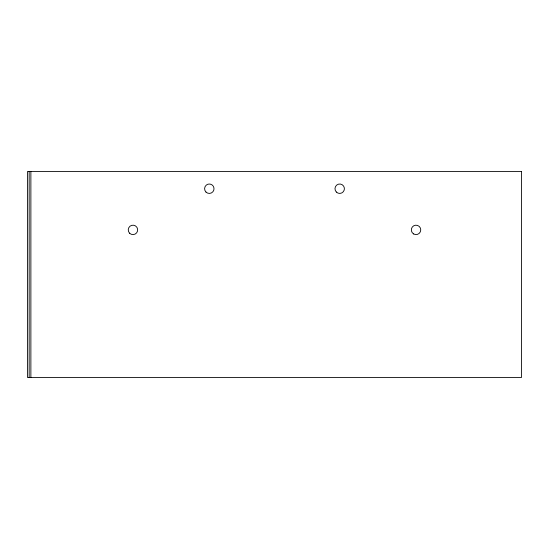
<?xml version="1.0" encoding="UTF-8"?>
<svg xmlns="http://www.w3.org/2000/svg" width="549" height="549" viewBox="0 0 549 549"><rect width="100%" height="100%" fill="white"/><g stroke="black" fill="none" stroke-linecap="round" stroke-linejoin="round"><path stroke-width="0.82" d="M30.881 171.562L30.881 377.438M29.166 171.562L29.166 377.438M521.55 171.562L27.45 171.562L27.45 377.438L521.55 377.438L521.55 171.562M129.626 233.229A4.721 4.721 0 0 0 137.518 231.115A4.721 4.721 0 0 0 131.739 225.337A4.721 4.721 0 0 0 129.626 233.229M413.678 233.977A4.721 4.721 0 0 0 420.754 229.894A4.721 4.721 0 0 0 413.678 225.811A4.721 4.721 0 0 0 413.678 233.977M205.971 192.054A4.721 4.721 0 0 0 213.863 189.94A4.721 4.721 0 0 0 208.085 184.162A4.721 4.721 0 0 0 205.971 192.054M336.359 192.054A4.721 4.721 0 0 0 344.25 189.94A4.721 4.721 0 0 0 338.472 184.162A4.721 4.721 0 0 0 336.359 192.054"/></g></svg>
